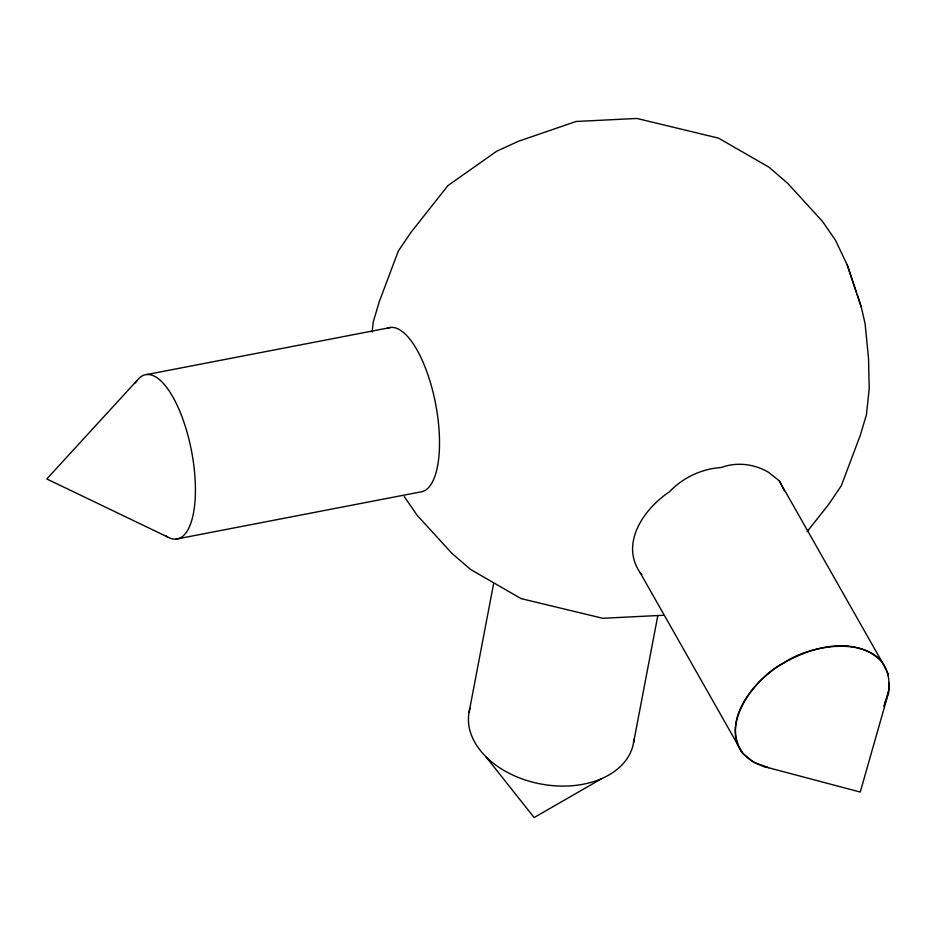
<?xml version="1.0" encoding="UTF-8"?>
<svg xmlns="http://www.w3.org/2000/svg" width="936" height="936" viewBox="0 0 936 936"><rect width="100%" height="100%" fill="white"/><g stroke="black" fill="none" stroke-linecap="round" stroke-linejoin="round"><path stroke-width="1.4" d="M888.568 692.57C895.834 632.865 816.531 640.212 783.853 662.828C747.478 681.139 706.153 746.612 764.068 766.561L860.242 792.055L888.568 692.57L886.965 697.168M372.154 332.105L373.242 321.937L379.314 301.579L398.338 251.012L410.986 232.339L447.946 185.585L496.618 151.281L518.24 141.348L576.073 121.481L636.878 118.451L718.497 138.118L768.901 167.146L787.714 183.351L822.44 221.352L835.474 240.224L847.337 265.216L861.354 307.3L865.11 323.774L868.538 358.523L869.216 388.662L866.42 414.8L860.348 435.158L841.312 485.725L828.676 504.399L807.043 531.765M469.088 712.237L493.681 583.315M633.473 743.196L657.797 615.701M886.907 697.004L889.2 688.171L888.79 682.964M885.187 702.304L886.567 698.314L883.795 706.294M602.023 778.459L534.14 817.549L485.772 756.58M146.823 374.54L390.92 327.436M175.991 539.136L420.089 492.032A83.643 30.666 79.1 0 0 435.228 401.953A83.643 30.666 79.1 0 0 387.024 328.454M663.589 615.256L602.772 618.287L521.153 598.63L470.761 569.591L451.948 553.387L417.222 515.385L404.188 496.513M764.068 766.561L766.525 766.9M768.678 767.672L753.632 762.313L742.576 753.211L640.095 572.61C619.96 543.161 644.015 508.681 669.544 491.751C682.765 477.711 701.965 468.655 721.188 467.532C736.819 461.717 754.264 463.928 768.538 472.306L779.255 480.811L881.747 661.424L888.053 673.651L888.217 675.722M167.544 536.948L46.8 478.963L139.359 377.969A83.643 30.666 79.1 0 1 192.559 456.815A83.643 30.666 79.1 0 1 165.59 535.72M881.747 661.424C853.433 633.801 808.119 647.537 778.6 666.116C751.783 683.713 721.352 720.931 742.576 753.211M640.095 572.61L641.897 574.294M779.255 480.811L784.356 490.78M847.337 265.216L856.241 292.079M857.212 294.629L861.354 307.3M634.011 739.147A83.643 57.26 10.8 0 1 540.844 784.005A83.643 57.26 10.8 0 1 470.036 708.271M135.427 382.882A83.643 30.666 79.1 0 1 136.925 380.659"/></g></svg>
